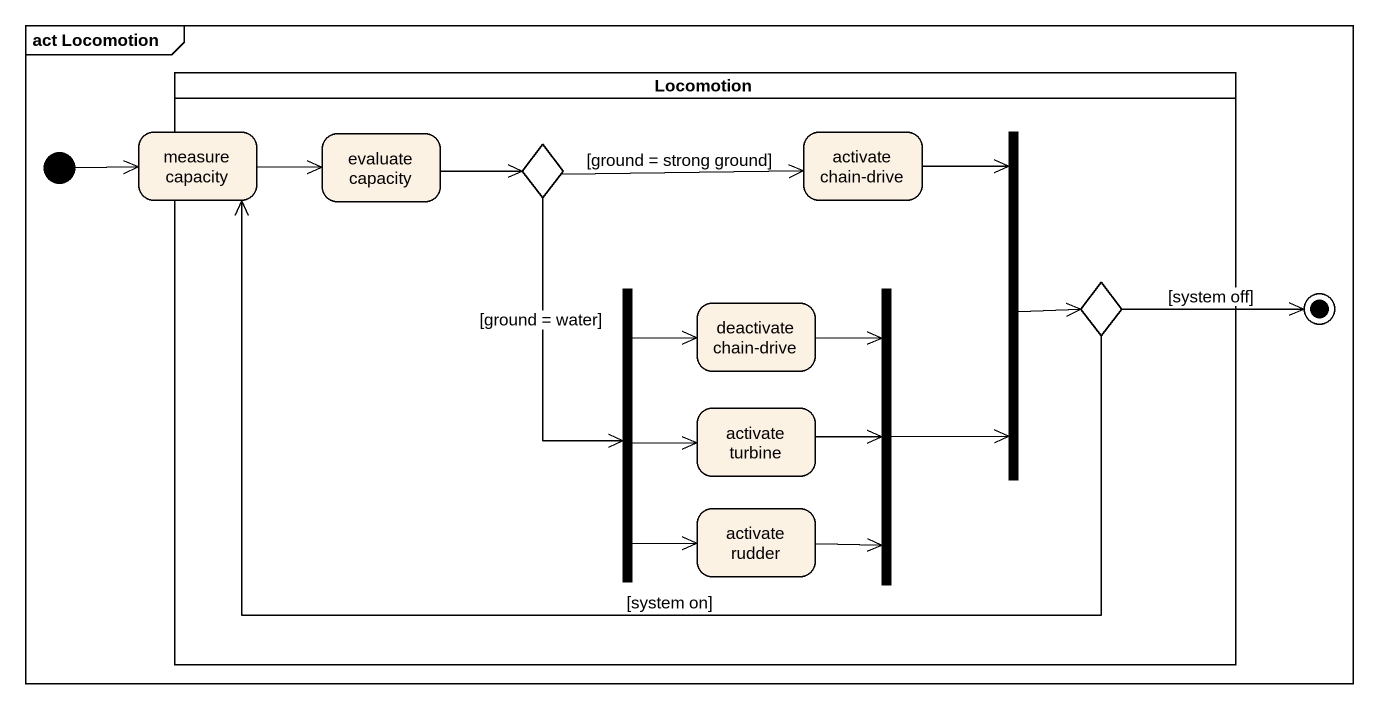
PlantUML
@startuml
mainframe act Locomotion
hide empty description
state Locomotion <<partition>> {
  state "evaluate capacity" as evaluate_capacity
  state choice1 <<choice>>
  state "activate chain-drive" as activate_chain_drive
  state fork1 <<join>>
  state fork2 <<fork>>
  state "deactivate chain-drive" as deactivate_chain_drive
  state fork3 <<join>>
  state choice2 <<choice>>
  state "activate turbine" as activate_turbine
  state "activate rudder" as activate_rudder
}
state "measure capacity" as measure_capacity
state final1 <<end>>
[*] -right-> measure_capacity
measure_capacity -right-> evaluate_capacity
evaluate_capacity -right-> choice1
choice1 -right-> activate_chain_drive : [ground = strong ground]
choice1 --> fork2 : [ground = water]
activate_chain_drive --> fork1
fork1 -right-> choice2
fork2 -up-> deactivate_chain_drive
fork2 -right-> activate_turbine
fork2 --> activate_rudder
deactivate_chain_drive --> fork3
fork3 -up-> fork1
choice2 -left-> measure_capacity : [system on]
choice2 -right-> final1 : [system off]
activate_turbine -right-> fork3
activate_rudder -up-> fork3
@enduml
